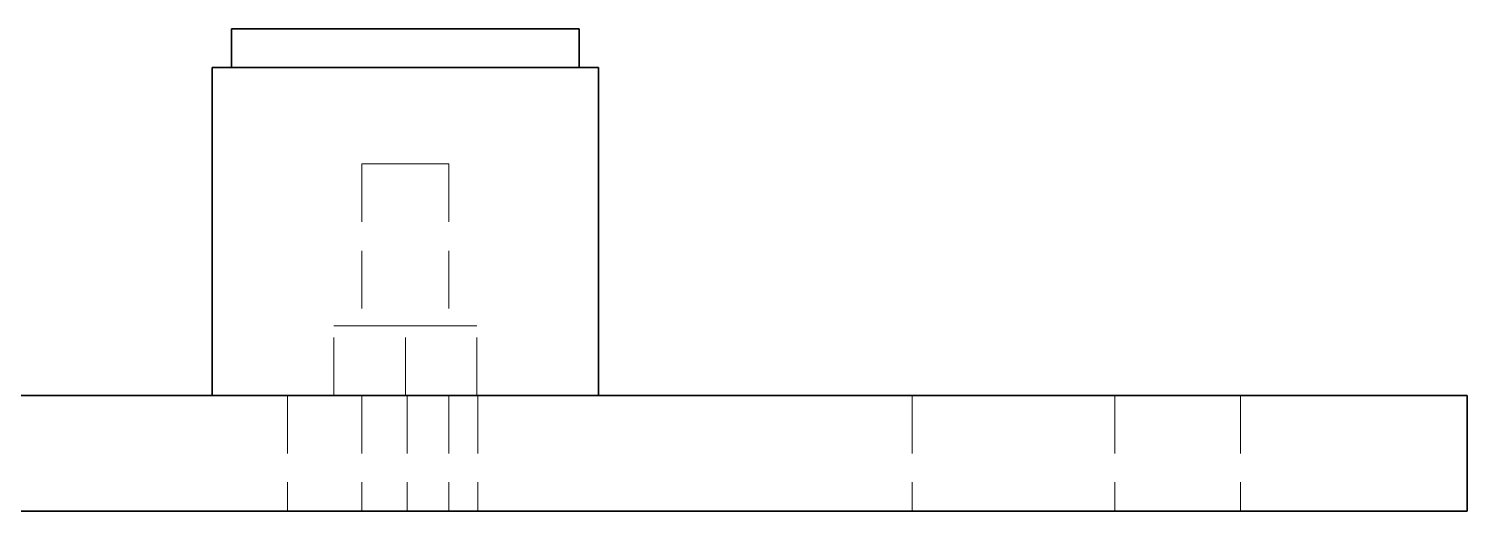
# Model space of a CAD drawing. Header units: millimetres. Extents: x 2054 to 12135, y -1469 to 564.
# Drawn here: x 9984.6 to 10059.1, y -35.3 to -10.3 of the extents above; entities that cross this region are included whole.
import ezdxf

# ---------------------------------------------------------------- set-up
doc = ezdxf.new("R2010")
doc.units = ezdxf.units.MM
doc.linetypes.add('HIDDEN_ISO', pattern=[4.5, 3, -1.5])
doc.layers.add('2D-HIDDEN', color=8, linetype='HIDDEN_ISO', lineweight=18)
doc.layers.add('2D-VISIBLE', color=7, linetype='Continuous', lineweight=35)

msp = doc.modelspace()

# ---------------------------------------------------------------- linework, layer by layer
at = {"layer": '2D-HIDDEN'}
for p, q in [((9995.083, -10.347), (9995.083, -12.347)), ((10013.083, -10.347), (10013.083, -12.347)), ((9994.083, -12.347), (9994.083, -29.347)), ((10014.083, -12.347), (10014.083, -29.347)), ((10001.833, -17.347), (10001.833, -25.747)), ((10001.833, -17.347), (10001.833, -25.747)), ((10006.333, -17.347), (10006.333, -25.747)), ((10006.333, -17.347), (10006.333, -25.747)), ((10000.383, -29.347), (10000.383, -25.747)), ((10004.083, -25.747), (10000.383, -25.747)), ((10000.383, -29.347), (10000.383, -25.747)), ((10000.383, -25.747), (10004.083, -25.747)), ((10000.383, -29.347), (10000.383, -25.747)), ((10004.083, -25.747), (10000.383, -25.747)), ((10000.383, -29.347), (10000.383, -25.747)), ((10000.383, -25.747), (10004.083, -25.747)), ((10004.083, -29.347), (10004.083, -25.747)), ((10004.083, -25.747), (10007.783, -25.747)), ((10004.083, -29.347), (10004.083, -25.747)), ((10007.783, -25.747), (10004.083, -25.747)), ((10004.083, -29.347), (10004.083, -25.747)), ((10004.083, -25.747), (10007.783, -25.747)), ((10004.083, -29.347), (10004.083, -25.747)), ((10007.783, -25.747), (10004.083, -25.747)), ((10007.783, -29.347), (10007.783, -25.747)), ((10007.783, -29.347), (10007.783, -25.747)), ((10007.783, -29.347), (10007.783, -25.747)), ((10007.783, -29.347), (10007.783, -25.747)), ((9759.083, -29.347), (10059.083, -29.347)), ((9997.983, -29.347), (9997.983, -35.347)), ((10004.083, -29.347), (10000.383, -29.347)), ((10000.383, -29.347), (10004.083, -29.347)), ((10004.083, -29.347), (10000.383, -29.347)), ((10000.383, -29.347), (10004.083, -29.347)), ((10001.833, -29.347), (10001.833, -35.347)), ((10001.833, -29.347), (10001.833, -35.347)), ((10004.083, -29.347), (10007.783, -29.347)), ((10007.783, -29.347), (10004.083, -29.347)), ((10004.083, -29.347), (10007.783, -29.347)), ((10007.783, -29.347), (10004.083, -29.347)), ((10004.183, -29.347), (10004.183, -35.347)), ((10006.333, -29.347), (10006.333, -35.347)), ((10006.333, -29.347), (10006.333, -35.347)), ((10007.833, -29.347), (10007.833, -35.347)), ((10030.333, -29.347), (10030.333, -35.347)), ((10040.833, -29.347), (10040.833, -35.347)), ((10040.833, -29.347), (10040.833, -35.347)), ((10040.833, -29.347), (10040.833, -35.347)), ((10047.333, -29.347), (10047.333, -35.347)), ((10047.333, -29.347), (10047.333, -35.347)), ((10047.333, -29.347), (10047.333, -35.347)), ((10059.083, -35.347), (10059.083, -29.347)), ((9759.083, -35.347), (10059.083, -35.347))]:
    msp.add_line(p, q, dxfattribs=at)
for points in [[(10013.083, -10.347), (10012.52, -10.347), (10011.958, -10.347), (10011.395, -10.347), (10010.833, -10.347), (10010.27, -10.347), (10009.708, -10.347), (10009.145, -10.347), (10008.583, -10.347), (10008.02, -10.347), (10007.458, -10.347), (10006.895, -10.347), (10006.333, -10.347), (10005.77, -10.347), (10005.208, -10.347), (10004.645, -10.347), (10004.083, -10.347), (10003.52, -10.347), (10002.958, -10.347), (10002.395, -10.347), (10001.833, -10.347), (10001.27, -10.347), (10000.708, -10.347), (10000.145, -10.347), (9999.583, -10.347), (9999.02, -10.347), (9998.458, -10.347), (9997.895, -10.347), (9997.333, -10.347), (9996.77, -10.347), (9996.208, -10.347), (9995.645, -10.347), (9995.083, -10.347)], [(9995.083, -10.347), (9995.364, -10.347), (9995.645, -10.347), (9995.926, -10.347), (9996.208, -10.347), (9996.489, -10.347), (9996.77, -10.347), (9997.051, -10.347), (9997.333, -10.347), (9997.614, -10.347), (9997.895, -10.347), (9998.176, -10.347), (9998.458, -10.347), (9998.739, -10.347), (9999.02, -10.347), (9999.301, -10.347), (9999.583, -10.347), (9999.864, -10.347), (10000.145, -10.347), (10000.426, -10.347), (10000.708, -10.347), (10000.989, -10.347), (10001.27, -10.347), (10001.551, -10.347), (10001.833, -10.347), (10002.114, -10.347), (10002.395, -10.347), (10002.676, -10.347), (10002.958, -10.347), (10003.239, -10.347), (10003.52, -10.347), (10003.801, -10.347), (10004.083, -10.347)], [(10013.083, -10.347), (10012.52, -10.347), (10011.958, -10.347), (10011.395, -10.347), (10010.833, -10.347), (10010.27, -10.347), (10009.708, -10.347), (10009.145, -10.347), (10008.583, -10.347), (10008.02, -10.347), (10007.458, -10.347), (10006.895, -10.347), (10006.333, -10.347), (10005.77, -10.347), (10005.208, -10.347), (10004.645, -10.347), (10004.083, -10.347), (10003.52, -10.347), (10002.958, -10.347), (10002.395, -10.347), (10001.833, -10.347), (10001.27, -10.347), (10000.708, -10.347), (10000.145, -10.347), (9999.583, -10.347), (9999.02, -10.347), (9998.458, -10.347), (9997.895, -10.347), (9997.333, -10.347), (9996.77, -10.347), (9996.208, -10.347), (9995.645, -10.347), (9995.083, -10.347)], [(10004.083, -10.347), (10004.364, -10.347), (10004.645, -10.347), (10004.926, -10.347), (10005.208, -10.347), (10005.489, -10.347), (10005.77, -10.347), (10006.051, -10.347), (10006.333, -10.347), (10006.614, -10.347), (10006.895, -10.347), (10007.176, -10.347), (10007.458, -10.347), (10007.739, -10.347), (10008.02, -10.347), (10008.301, -10.347), (10008.583, -10.347), (10008.864, -10.347), (10009.145, -10.347), (10009.426, -10.347), (10009.708, -10.347), (10009.989, -10.347), (10010.27, -10.347), (10010.551, -10.347), (10010.833, -10.347), (10011.114, -10.347), (10011.395, -10.347), (10011.676, -10.347), (10011.958, -10.347), (10012.239, -10.347), (10012.52, -10.347), (10012.801, -10.347), (10013.083, -10.347)], [(10014.083, -12.347), (10013.458, -12.347), (10012.833, -12.347), (10012.208, -12.347), (10011.583, -12.347), (10010.958, -12.347), (10010.333, -12.347), (10009.708, -12.347), (10009.083, -12.347), (10008.458, -12.347), (10007.833, -12.347), (10007.208, -12.347), (10006.583, -12.347), (10005.958, -12.347), (10005.333, -12.347), (10004.708, -12.347), (10004.083, -12.347), (10003.458, -12.347), (10002.833, -12.347), (10002.208, -12.347), (10001.583, -12.347), (10000.958, -12.347), (10000.333, -12.347), (9999.708, -12.347), (9999.083, -12.347), (9998.458, -12.347), (9997.833, -12.347), (9997.208, -12.347), (9996.583, -12.347), (9995.958, -12.347), (9995.333, -12.347), (9994.708, -12.347), (9994.083, -12.347)], [(9994.083, -12.347), (9994.395, -12.347), (9994.708, -12.347), (9995.02, -12.347), (9995.333, -12.347), (9995.645, -12.347), (9995.958, -12.347), (9996.27, -12.347), (9996.583, -12.347), (9996.895, -12.347), (9997.208, -12.347), (9997.52, -12.347), (9997.833, -12.347), (9998.145, -12.347), (9998.458, -12.347), (9998.77, -12.347), (9999.083, -12.347), (9999.395, -12.347), (9999.708, -12.347), (10000.02, -12.347), (10000.333, -12.347), (10000.645, -12.347), (10000.958, -12.347), (10001.27, -12.347), (10001.583, -12.347), (10001.895, -12.347), (10002.208, -12.347), (10002.52, -12.347), (10002.833, -12.347), (10003.145, -12.347), (10003.458, -12.347), (10003.77, -12.347), (10004.083, -12.347)], [(10014.083, -12.347), (10013.458, -12.347), (10012.833, -12.347), (10012.208, -12.347), (10011.583, -12.347), (10010.958, -12.347), (10010.333, -12.347), (10009.708, -12.347), (10009.083, -12.347), (10008.458, -12.347), (10007.833, -12.347), (10007.208, -12.347), (10006.583, -12.347), (10005.958, -12.347), (10005.333, -12.347), (10004.708, -12.347), (10004.083, -12.347), (10003.458, -12.347), (10002.833, -12.347), (10002.208, -12.347), (10001.583, -12.347), (10000.958, -12.347), (10000.333, -12.347), (9999.708, -12.347), (9999.083, -12.347), (9998.458, -12.347), (9997.833, -12.347), (9997.208, -12.347), (9996.583, -12.347), (9995.958, -12.347), (9995.333, -12.347), (9994.708, -12.347), (9994.083, -12.347)], [(10013.083, -12.347), (10012.52, -12.347), (10011.958, -12.347), (10011.395, -12.347), (10010.833, -12.347), (10010.27, -12.347), (10009.708, -12.347), (10009.145, -12.347), (10008.583, -12.347), (10008.02, -12.347), (10007.458, -12.347), (10006.895, -12.347), (10006.333, -12.347), (10005.77, -12.347), (10005.208, -12.347), (10004.645, -12.347), (10004.083, -12.347), (10003.52, -12.347), (10002.958, -12.347), (10002.395, -12.347), (10001.833, -12.347), (10001.27, -12.347), (10000.708, -12.347), (10000.145, -12.347), (9999.583, -12.347), (9999.02, -12.347), (9998.458, -12.347), (9997.895, -12.347), (9997.333, -12.347), (9996.77, -12.347), (9996.208, -12.347), (9995.645, -12.347), (9995.083, -12.347)], [(9995.083, -12.347), (9995.364, -12.347), (9995.645, -12.347), (9995.926, -12.347), (9996.208, -12.347), (9996.489, -12.347), (9996.77, -12.347), (9997.051, -12.347), (9997.333, -12.347), (9997.614, -12.347), (9997.895, -12.347), (9998.176, -12.347), (9998.458, -12.347), (9998.739, -12.347), (9999.02, -12.347), (9999.301, -12.347), (9999.583, -12.347), (9999.864, -12.347), (10000.145, -12.347), (10000.426, -12.347), (10000.708, -12.347), (10000.989, -12.347), (10001.27, -12.347), (10001.551, -12.347), (10001.833, -12.347), (10002.114, -12.347), (10002.395, -12.347), (10002.676, -12.347), (10002.958, -12.347), (10003.239, -12.347), (10003.52, -12.347), (10003.801, -12.347), (10004.083, -12.347)], [(10013.083, -12.347), (10012.52, -12.347), (10011.958, -12.347), (10011.395, -12.347), (10010.833, -12.347), (10010.27, -12.347), (10009.708, -12.347), (10009.145, -12.347), (10008.583, -12.347), (10008.02, -12.347), (10007.458, -12.347), (10006.895, -12.347), (10006.333, -12.347), (10005.77, -12.347), (10005.208, -12.347), (10004.645, -12.347), (10004.083, -12.347), (10003.52, -12.347), (10002.958, -12.347), (10002.395, -12.347), (10001.833, -12.347), (10001.27, -12.347), (10000.708, -12.347), (10000.145, -12.347), (9999.583, -12.347), (9999.02, -12.347), (9998.458, -12.347), (9997.895, -12.347), (9997.333, -12.347), (9996.77, -12.347), (9996.208, -12.347), (9995.645, -12.347), (9995.083, -12.347)], [(9995.083, -12.347), (9995.364, -12.347), (9995.645, -12.347), (9995.926, -12.347), (9996.208, -12.347), (9996.489, -12.347), (9996.77, -12.347), (9997.051, -12.347), (9997.333, -12.347), (9997.614, -12.347), (9997.895, -12.347), (9998.176, -12.347), (9998.458, -12.347), (9998.739, -12.347), (9999.02, -12.347), (9999.301, -12.347), (9999.583, -12.347), (9999.864, -12.347), (10000.145, -12.347), (10000.426, -12.347), (10000.708, -12.347), (10000.989, -12.347), (10001.27, -12.347), (10001.551, -12.347), (10001.833, -12.347), (10002.114, -12.347), (10002.395, -12.347), (10002.676, -12.347), (10002.958, -12.347), (10003.239, -12.347), (10003.52, -12.347), (10003.801, -12.347), (10004.083, -12.347)], [(10004.083, -12.347), (10004.395, -12.347), (10004.708, -12.347), (10005.02, -12.347), (10005.333, -12.347), (10005.645, -12.347), (10005.958, -12.347), (10006.27, -12.347), (10006.583, -12.347), (10006.895, -12.347), (10007.208, -12.347), (10007.52, -12.347), (10007.833, -12.347), (10008.145, -12.347), (10008.458, -12.347), (10008.77, -12.347), (10009.083, -12.347), (10009.395, -12.347), (10009.708, -12.347), (10010.02, -12.347), (10010.333, -12.347), (10010.645, -12.347), (10010.958, -12.347), (10011.27, -12.347), (10011.583, -12.347), (10011.895, -12.347), (10012.208, -12.347), (10012.52, -12.347), (10012.833, -12.347), (10013.145, -12.347), (10013.458, -12.347), (10013.77, -12.347), (10014.083, -12.347)], [(10004.083, -12.347), (10004.364, -12.347), (10004.645, -12.347), (10004.926, -12.347), (10005.208, -12.347), (10005.489, -12.347), (10005.77, -12.347), (10006.051, -12.347), (10006.333, -12.347), (10006.614, -12.347), (10006.895, -12.347), (10007.176, -12.347), (10007.458, -12.347), (10007.739, -12.347), (10008.02, -12.347), (10008.301, -12.347), (10008.583, -12.347), (10008.864, -12.347), (10009.145, -12.347), (10009.426, -12.347), (10009.708, -12.347), (10009.989, -12.347), (10010.27, -12.347), (10010.551, -12.347), (10010.833, -12.347), (10011.114, -12.347), (10011.395, -12.347), (10011.676, -12.347), (10011.958, -12.347), (10012.239, -12.347), (10012.52, -12.347), (10012.801, -12.347), (10013.083, -12.347)], [(10004.083, -12.347), (10004.364, -12.347), (10004.645, -12.347), (10004.926, -12.347), (10005.208, -12.347), (10005.489, -12.347), (10005.77, -12.347), (10006.051, -12.347), (10006.333, -12.347), (10006.614, -12.347), (10006.895, -12.347), (10007.176, -12.347), (10007.458, -12.347), (10007.739, -12.347), (10008.02, -12.347), (10008.301, -12.347), (10008.583, -12.347), (10008.864, -12.347), (10009.145, -12.347), (10009.426, -12.347), (10009.708, -12.347), (10009.989, -12.347), (10010.27, -12.347), (10010.551, -12.347), (10010.833, -12.347), (10011.114, -12.347), (10011.395, -12.347), (10011.676, -12.347), (10011.958, -12.347), (10012.239, -12.347), (10012.52, -12.347), (10012.801, -12.347), (10013.083, -12.347)], [(10006.333, -17.347), (10006.192, -17.347), (10006.051, -17.347), (10005.911, -17.347), (10005.77, -17.347), (10005.629, -17.347), (10005.489, -17.347), (10005.348, -17.347), (10005.208, -17.347), (10005.067, -17.347), (10004.926, -17.347), (10004.786, -17.347), (10004.645, -17.347), (10004.504, -17.347), (10004.364, -17.347), (10004.223, -17.347), (10004.083, -17.347), (10003.942, -17.347), (10003.801, -17.347), (10003.661, -17.347), (10003.52, -17.347), (10003.379, -17.347), (10003.239, -17.347), (10003.098, -17.347), (10002.958, -17.347), (10002.817, -17.347), (10002.676, -17.347), (10002.536, -17.347), (10002.395, -17.347), (10002.254, -17.347), (10002.114, -17.347), (10001.973, -17.347), (10001.833, -17.347)], [(10001.833, -17.347), (10001.903, -17.347), (10001.973, -17.347), (10002.044, -17.347), (10002.114, -17.347), (10002.184, -17.347), (10002.254, -17.347), (10002.325, -17.347), (10002.395, -17.347), (10002.465, -17.347), (10002.536, -17.347), (10002.606, -17.347), (10002.676, -17.347), (10002.747, -17.347), (10002.817, -17.347), (10002.887, -17.347), (10002.958, -17.347), (10003.028, -17.347), (10003.098, -17.347), (10003.169, -17.347), (10003.239, -17.347), (10003.309, -17.347), (10003.379, -17.347), (10003.45, -17.347), (10003.52, -17.347), (10003.59, -17.347), (10003.661, -17.347), (10003.731, -17.347), (10003.801, -17.347), (10003.872, -17.347), (10003.942, -17.347), (10004.012, -17.347), (10004.083, -17.347)], [(10006.333, -17.347), (10006.192, -17.347), (10006.051, -17.347), (10005.911, -17.347), (10005.77, -17.347), (10005.629, -17.347), (10005.489, -17.347), (10005.348, -17.347), (10005.208, -17.347), (10005.067, -17.347), (10004.926, -17.347), (10004.786, -17.347), (10004.645, -17.347), (10004.504, -17.347), (10004.364, -17.347), (10004.223, -17.347), (10004.083, -17.347), (10003.942, -17.347), (10003.801, -17.347), (10003.661, -17.347), (10003.52, -17.347), (10003.379, -17.347), (10003.239, -17.347), (10003.098, -17.347), (10002.958, -17.347), (10002.817, -17.347), (10002.676, -17.347), (10002.536, -17.347), (10002.395, -17.347), (10002.254, -17.347), (10002.114, -17.347), (10001.973, -17.347), (10001.833, -17.347)], [(10001.833, -17.347), (10001.903, -17.347), (10001.973, -17.347), (10002.044, -17.347), (10002.114, -17.347), (10002.184, -17.347), (10002.254, -17.347), (10002.325, -17.347), (10002.395, -17.347), (10002.465, -17.347), (10002.536, -17.347), (10002.606, -17.347), (10002.676, -17.347), (10002.747, -17.347), (10002.817, -17.347), (10002.887, -17.347), (10002.958, -17.347), (10003.028, -17.347), (10003.098, -17.347), (10003.169, -17.347), (10003.239, -17.347), (10003.309, -17.347), (10003.379, -17.347), (10003.45, -17.347), (10003.52, -17.347), (10003.59, -17.347), (10003.661, -17.347), (10003.731, -17.347), (10003.801, -17.347), (10003.872, -17.347), (10003.942, -17.347), (10004.012, -17.347), (10004.083, -17.347)], [(10004.083, -17.347), (10004.153, -17.347), (10004.223, -17.347), (10004.294, -17.347), (10004.364, -17.347), (10004.434, -17.347), (10004.504, -17.347), (10004.575, -17.347), (10004.645, -17.347), (10004.715, -17.347), (10004.786, -17.347), (10004.856, -17.347), (10004.926, -17.347), (10004.997, -17.347), (10005.067, -17.347), (10005.137, -17.347), (10005.208, -17.347), (10005.278, -17.347), (10005.348, -17.347), (10005.419, -17.347), (10005.489, -17.347), (10005.559, -17.347), (10005.629, -17.347), (10005.7, -17.347), (10005.77, -17.347), (10005.84, -17.347), (10005.911, -17.347), (10005.981, -17.347), (10006.051, -17.347), (10006.122, -17.347), (10006.192, -17.347), (10006.262, -17.347), (10006.333, -17.347)], [(10004.083, -17.347), (10004.153, -17.347), (10004.223, -17.347), (10004.294, -17.347), (10004.364, -17.347), (10004.434, -17.347), (10004.504, -17.347), (10004.575, -17.347), (10004.645, -17.347), (10004.715, -17.347), (10004.786, -17.347), (10004.856, -17.347), (10004.926, -17.347), (10004.997, -17.347), (10005.067, -17.347), (10005.137, -17.347), (10005.208, -17.347), (10005.278, -17.347), (10005.348, -17.347), (10005.419, -17.347), (10005.489, -17.347), (10005.559, -17.347), (10005.629, -17.347), (10005.7, -17.347), (10005.77, -17.347), (10005.84, -17.347), (10005.911, -17.347), (10005.981, -17.347), (10006.051, -17.347), (10006.122, -17.347), (10006.192, -17.347), (10006.262, -17.347), (10006.333, -17.347)], [(10004.083, -25.747), (10004.012, -25.747), (10003.942, -25.747), (10003.872, -25.747), (10003.801, -25.747), (10003.731, -25.747), (10003.661, -25.747), (10003.59, -25.747), (10003.52, -25.747), (10003.45, -25.747), (10003.379, -25.747), (10003.309, -25.747), (10003.239, -25.747), (10003.169, -25.747), (10003.098, -25.747), (10003.028, -25.747), (10002.958, -25.747), (10002.887, -25.747), (10002.817, -25.747), (10002.747, -25.747), (10002.676, -25.747), (10002.606, -25.747), (10002.536, -25.747), (10002.465, -25.747), (10002.395, -25.747), (10002.325, -25.747), (10002.254, -25.747), (10002.184, -25.747), (10002.114, -25.747), (10002.044, -25.747), (10001.973, -25.747), (10001.903, -25.747), (10001.833, -25.747)], [(10001.833, -25.747), (10001.973, -25.747), (10002.114, -25.747), (10002.254, -25.747), (10002.395, -25.747), (10002.536, -25.747), (10002.676, -25.747), (10002.817, -25.747), (10002.958, -25.747), (10003.098, -25.747), (10003.239, -25.747), (10003.379, -25.747), (10003.52, -25.747), (10003.661, -25.747), (10003.801, -25.747), (10003.942, -25.747), (10004.083, -25.747), (10004.223, -25.747), (10004.364, -25.747), (10004.504, -25.747), (10004.645, -25.747), (10004.786, -25.747), (10004.926, -25.747), (10005.067, -25.747), (10005.208, -25.747), (10005.348, -25.747), (10005.489, -25.747), (10005.629, -25.747), (10005.77, -25.747), (10005.911, -25.747), (10006.051, -25.747), (10006.192, -25.747), (10006.333, -25.747)], [(10004.083, -25.747), (10004.012, -25.747), (10003.942, -25.747), (10003.872, -25.747), (10003.801, -25.747), (10003.731, -25.747), (10003.661, -25.747), (10003.59, -25.747), (10003.52, -25.747), (10003.45, -25.747), (10003.379, -25.747), (10003.309, -25.747), (10003.239, -25.747), (10003.169, -25.747), (10003.098, -25.747), (10003.028, -25.747), (10002.958, -25.747), (10002.887, -25.747), (10002.817, -25.747), (10002.747, -25.747), (10002.676, -25.747), (10002.606, -25.747), (10002.536, -25.747), (10002.465, -25.747), (10002.395, -25.747), (10002.325, -25.747), (10002.254, -25.747), (10002.184, -25.747), (10002.114, -25.747), (10002.044, -25.747), (10001.973, -25.747), (10001.903, -25.747), (10001.833, -25.747)], [(10001.833, -25.747), (10001.973, -25.747), (10002.114, -25.747), (10002.254, -25.747), (10002.395, -25.747), (10002.536, -25.747), (10002.676, -25.747), (10002.817, -25.747), (10002.958, -25.747), (10003.098, -25.747), (10003.239, -25.747), (10003.379, -25.747), (10003.52, -25.747), (10003.661, -25.747), (10003.801, -25.747), (10003.942, -25.747), (10004.083, -25.747), (10004.223, -25.747), (10004.364, -25.747), (10004.504, -25.747), (10004.645, -25.747), (10004.786, -25.747), (10004.926, -25.747), (10005.067, -25.747), (10005.208, -25.747), (10005.348, -25.747), (10005.489, -25.747), (10005.629, -25.747), (10005.77, -25.747), (10005.911, -25.747), (10006.051, -25.747), (10006.192, -25.747), (10006.333, -25.747)], [(10006.333, -25.747), (10006.262, -25.747), (10006.192, -25.747), (10006.122, -25.747), (10006.051, -25.747), (10005.981, -25.747), (10005.911, -25.747), (10005.84, -25.747), (10005.77, -25.747), (10005.7, -25.747), (10005.629, -25.747), (10005.559, -25.747), (10005.489, -25.747), (10005.419, -25.747), (10005.348, -25.747), (10005.278, -25.747), (10005.208, -25.747), (10005.137, -25.747), (10005.067, -25.747), (10004.997, -25.747), (10004.926, -25.747), (10004.856, -25.747), (10004.786, -25.747), (10004.715, -25.747), (10004.645, -25.747), (10004.575, -25.747), (10004.504, -25.747), (10004.434, -25.747), (10004.364, -25.747), (10004.294, -25.747), (10004.223, -25.747), (10004.153, -25.747), (10004.083, -25.747)], [(10006.333, -25.747), (10006.262, -25.747), (10006.192, -25.747), (10006.122, -25.747), (10006.051, -25.747), (10005.981, -25.747), (10005.911, -25.747), (10005.84, -25.747), (10005.77, -25.747), (10005.7, -25.747), (10005.629, -25.747), (10005.559, -25.747), (10005.489, -25.747), (10005.419, -25.747), (10005.348, -25.747), (10005.278, -25.747), (10005.208, -25.747), (10005.137, -25.747), (10005.067, -25.747), (10004.997, -25.747), (10004.926, -25.747), (10004.856, -25.747), (10004.786, -25.747), (10004.715, -25.747), (10004.645, -25.747), (10004.575, -25.747), (10004.504, -25.747), (10004.434, -25.747), (10004.364, -25.747), (10004.294, -25.747), (10004.223, -25.747), (10004.153, -25.747), (10004.083, -25.747)], [(10014.083, -29.347), (10013.458, -29.347), (10012.833, -29.347), (10012.208, -29.347), (10011.583, -29.347), (10010.958, -29.347), (10010.333, -29.347), (10009.708, -29.347), (10009.083, -29.347), (10008.458, -29.347), (10007.833, -29.347), (10007.208, -29.347), (10006.583, -29.347), (10005.958, -29.347), (10005.333, -29.347), (10004.708, -29.347), (10004.083, -29.347), (10003.458, -29.347), (10002.833, -29.347), (10002.208, -29.347), (10001.583, -29.347), (10000.958, -29.347), (10000.333, -29.347), (9999.708, -29.347), (9999.083, -29.347), (9998.458, -29.347), (9997.833, -29.347), (9997.208, -29.347), (9996.583, -29.347), (9995.958, -29.347), (9995.333, -29.347), (9994.708, -29.347), (9994.083, -29.347)], [(9994.083, -29.347), (9994.395, -29.347), (9994.708, -29.347), (9995.02, -29.347), (9995.333, -29.347), (9995.645, -29.347), (9995.958, -29.347), (9996.27, -29.347), (9996.583, -29.347), (9996.895, -29.347), (9997.208, -29.347), (9997.52, -29.347), (9997.833, -29.347), (9998.145, -29.347), (9998.458, -29.347), (9998.77, -29.347), (9999.083, -29.347), (9999.395, -29.347), (9999.708, -29.347), (10000.02, -29.347), (10000.333, -29.347), (10000.645, -29.347), (10000.958, -29.347), (10001.27, -29.347), (10001.583, -29.347), (10001.895, -29.347), (10002.208, -29.347), (10002.52, -29.347), (10002.833, -29.347), (10003.145, -29.347), (10003.458, -29.347), (10003.77, -29.347), (10004.083, -29.347)], [(10014.083, -29.347), (10013.458, -29.347), (10012.833, -29.347), (10012.208, -29.347), (10011.583, -29.347), (10010.958, -29.347), (10010.333, -29.347), (10009.708, -29.347), (10009.083, -29.347), (10008.458, -29.347), (10007.833, -29.347), (10007.208, -29.347), (10006.583, -29.347), (10005.958, -29.347), (10005.333, -29.347), (10004.708, -29.347), (10004.083, -29.347), (10003.458, -29.347), (10002.833, -29.347), (10002.208, -29.347), (10001.583, -29.347), (10000.958, -29.347), (10000.333, -29.347), (9999.708, -29.347), (9999.083, -29.347), (9998.458, -29.347), (9997.833, -29.347), (9997.208, -29.347), (9996.583, -29.347), (9995.958, -29.347), (9995.333, -29.347), (9994.708, -29.347), (9994.083, -29.347)], [(9994.083, -29.347), (9994.395, -29.347), (9994.708, -29.347), (9995.02, -29.347), (9995.333, -29.347), (9995.645, -29.347), (9995.958, -29.347), (9996.27, -29.347), (9996.583, -29.347), (9996.895, -29.347), (9997.208, -29.347), (9997.52, -29.347), (9997.833, -29.347), (9998.145, -29.347), (9998.458, -29.347), (9998.77, -29.347), (9999.083, -29.347), (9999.395, -29.347), (9999.708, -29.347), (10000.02, -29.347), (10000.333, -29.347), (10000.645, -29.347), (10000.958, -29.347), (10001.27, -29.347), (10001.583, -29.347), (10001.895, -29.347), (10002.208, -29.347), (10002.52, -29.347), (10002.833, -29.347), (10003.145, -29.347), (10003.458, -29.347), (10003.77, -29.347), (10004.083, -29.347)], [(10001.083, -29.347), (10000.986, -29.347), (10000.889, -29.347), (10000.792, -29.347), (10000.695, -29.347), (10000.598, -29.347), (10000.501, -29.347), (10000.404, -29.347), (10000.308, -29.347), (10000.211, -29.347), (10000.114, -29.347), (10000.017, -29.347), (9999.92, -29.347), (9999.823, -29.347), (9999.726, -29.347), (9999.629, -29.347), (9999.533, -29.347), (9999.436, -29.347), (9999.339, -29.347), (9999.242, -29.347), (9999.145, -29.347), (9999.048, -29.347), (9998.951, -29.347), (9998.854, -29.347), (9998.758, -29.347), (9998.661, -29.347), (9998.564, -29.347), (9998.467, -29.347), (9998.37, -29.347), (9998.273, -29.347), (9998.176, -29.347), (9998.079, -29.347), (9997.983, -29.347)], [(9997.983, -29.347), (9998.176, -29.347), (9998.37, -29.347), (9998.564, -29.347), (9998.758, -29.347), (9998.951, -29.347), (9999.145, -29.347), (9999.339, -29.347), (9999.533, -29.347), (9999.726, -29.347), (9999.92, -29.347), (10000.114, -29.347), (10000.308, -29.347), (10000.501, -29.347), (10000.695, -29.347), (10000.889, -29.347), (10001.083, -29.347), (10001.276, -29.347), (10001.47, -29.347), (10001.664, -29.347), (10001.858, -29.347), (10002.051, -29.347), (10002.245, -29.347), (10002.439, -29.347), (10002.633, -29.347), (10002.826, -29.347), (10003.02, -29.347), (10003.214, -29.347), (10003.408, -29.347), (10003.601, -29.347), (10003.795, -29.347), (10003.989, -29.347), (10004.183, -29.347)], [(10004.183, -29.347), (10004.086, -29.347), (10003.989, -29.347), (10003.892, -29.347), (10003.795, -29.347), (10003.698, -29.347), (10003.601, -29.347), (10003.504, -29.347), (10003.408, -29.347), (10003.311, -29.347), (10003.214, -29.347), (10003.117, -29.347), (10003.02, -29.347), (10002.923, -29.347), (10002.826, -29.347), (10002.729, -29.347), (10002.633, -29.347), (10002.536, -29.347), (10002.439, -29.347), (10002.342, -29.347), (10002.245, -29.347), (10002.148, -29.347), (10002.051, -29.347), (10001.954, -29.347), (10001.858, -29.347), (10001.761, -29.347), (10001.664, -29.347), (10001.567, -29.347), (10001.47, -29.347), (10001.373, -29.347), (10001.276, -29.347), (10001.179, -29.347), (10001.083, -29.347)], [(10004.083, -29.347), (10004.012, -29.347), (10003.942, -29.347), (10003.872, -29.347), (10003.801, -29.347), (10003.731, -29.347), (10003.661, -29.347), (10003.59, -29.347), (10003.52, -29.347), (10003.45, -29.347), (10003.379, -29.347), (10003.309, -29.347), (10003.239, -29.347), (10003.169, -29.347), (10003.098, -29.347), (10003.028, -29.347), (10002.958, -29.347), (10002.887, -29.347), (10002.817, -29.347), (10002.747, -29.347), (10002.676, -29.347), (10002.606, -29.347), (10002.536, -29.347), (10002.465, -29.347), (10002.395, -29.347), (10002.325, -29.347), (10002.254, -29.347), (10002.184, -29.347), (10002.114, -29.347), (10002.044, -29.347), (10001.973, -29.347), (10001.903, -29.347), (10001.833, -29.347)], [(10001.833, -29.347), (10001.973, -29.347), (10002.114, -29.347), (10002.254, -29.347), (10002.395, -29.347), (10002.536, -29.347), (10002.676, -29.347), (10002.817, -29.347), (10002.958, -29.347), (10003.098, -29.347), (10003.239, -29.347), (10003.379, -29.347), (10003.52, -29.347), (10003.661, -29.347), (10003.801, -29.347), (10003.942, -29.347), (10004.083, -29.347), (10004.223, -29.347), (10004.364, -29.347), (10004.504, -29.347), (10004.645, -29.347), (10004.786, -29.347), (10004.926, -29.347), (10005.067, -29.347), (10005.208, -29.347), (10005.348, -29.347), (10005.489, -29.347), (10005.629, -29.347), (10005.77, -29.347), (10005.911, -29.347), (10006.051, -29.347), (10006.192, -29.347), (10006.333, -29.347)], [(10004.083, -29.347), (10004.012, -29.347), (10003.942, -29.347), (10003.872, -29.347), (10003.801, -29.347), (10003.731, -29.347), (10003.661, -29.347), (10003.59, -29.347), (10003.52, -29.347), (10003.45, -29.347), (10003.379, -29.347), (10003.309, -29.347), (10003.239, -29.347), (10003.169, -29.347), (10003.098, -29.347), (10003.028, -29.347), (10002.958, -29.347), (10002.887, -29.347), (10002.817, -29.347), (10002.747, -29.347), (10002.676, -29.347), (10002.606, -29.347), (10002.536, -29.347), (10002.465, -29.347), (10002.395, -29.347), (10002.325, -29.347), (10002.254, -29.347), (10002.184, -29.347), (10002.114, -29.347), (10002.044, -29.347), (10001.973, -29.347), (10001.903, -29.347), (10001.833, -29.347)], [(10001.833, -29.347), (10001.973, -29.347), (10002.114, -29.347), (10002.254, -29.347), (10002.395, -29.347), (10002.536, -29.347), (10002.676, -29.347), (10002.817, -29.347), (10002.958, -29.347), (10003.098, -29.347), (10003.239, -29.347), (10003.379, -29.347), (10003.52, -29.347), (10003.661, -29.347), (10003.801, -29.347), (10003.942, -29.347), (10004.083, -29.347), (10004.223, -29.347), (10004.364, -29.347), (10004.504, -29.347), (10004.645, -29.347), (10004.786, -29.347), (10004.926, -29.347), (10005.067, -29.347), (10005.208, -29.347), (10005.348, -29.347), (10005.489, -29.347), (10005.629, -29.347), (10005.77, -29.347), (10005.911, -29.347), (10006.051, -29.347), (10006.192, -29.347), (10006.333, -29.347)], [(10006.333, -29.347), (10006.262, -29.347), (10006.192, -29.347), (10006.122, -29.347), (10006.051, -29.347), (10005.981, -29.347), (10005.911, -29.347), (10005.84, -29.347), (10005.77, -29.347), (10005.7, -29.347), (10005.629, -29.347), (10005.559, -29.347), (10005.489, -29.347), (10005.419, -29.347), (10005.348, -29.347), (10005.278, -29.347), (10005.208, -29.347), (10005.137, -29.347), (10005.067, -29.347), (10004.997, -29.347), (10004.926, -29.347), (10004.856, -29.347), (10004.786, -29.347), (10004.715, -29.347), (10004.645, -29.347), (10004.575, -29.347), (10004.504, -29.347), (10004.434, -29.347), (10004.364, -29.347), (10004.294, -29.347), (10004.223, -29.347), (10004.153, -29.347), (10004.083, -29.347)], [(10006.333, -29.347), (10006.262, -29.347), (10006.192, -29.347), (10006.122, -29.347), (10006.051, -29.347), (10005.981, -29.347), (10005.911, -29.347), (10005.84, -29.347), (10005.77, -29.347), (10005.7, -29.347), (10005.629, -29.347), (10005.559, -29.347), (10005.489, -29.347), (10005.419, -29.347), (10005.348, -29.347), (10005.278, -29.347), (10005.208, -29.347), (10005.137, -29.347), (10005.067, -29.347), (10004.997, -29.347), (10004.926, -29.347), (10004.856, -29.347), (10004.786, -29.347), (10004.715, -29.347), (10004.645, -29.347), (10004.575, -29.347), (10004.504, -29.347), (10004.434, -29.347), (10004.364, -29.347), (10004.294, -29.347), (10004.223, -29.347), (10004.153, -29.347), (10004.083, -29.347)], [(10004.083, -29.347), (10004.395, -29.347), (10004.708, -29.347), (10005.02, -29.347), (10005.333, -29.347), (10005.645, -29.347), (10005.958, -29.347), (10006.27, -29.347), (10006.583, -29.347), (10006.895, -29.347), (10007.208, -29.347), (10007.52, -29.347), (10007.833, -29.347), (10008.145, -29.347), (10008.458, -29.347), (10008.77, -29.347), (10009.083, -29.347), (10009.395, -29.347), (10009.708, -29.347), (10010.02, -29.347), (10010.333, -29.347), (10010.645, -29.347), (10010.958, -29.347), (10011.27, -29.347), (10011.583, -29.347), (10011.895, -29.347), (10012.208, -29.347), (10012.52, -29.347), (10012.833, -29.347), (10013.145, -29.347), (10013.458, -29.347), (10013.77, -29.347), (10014.083, -29.347)], [(10004.083, -29.347), (10004.395, -29.347), (10004.708, -29.347), (10005.02, -29.347), (10005.333, -29.347), (10005.645, -29.347), (10005.958, -29.347), (10006.27, -29.347), (10006.583, -29.347), (10006.895, -29.347), (10007.208, -29.347), (10007.52, -29.347), (10007.833, -29.347), (10008.145, -29.347), (10008.458, -29.347), (10008.77, -29.347), (10009.083, -29.347), (10009.395, -29.347), (10009.708, -29.347), (10010.02, -29.347), (10010.333, -29.347), (10010.645, -29.347), (10010.958, -29.347), (10011.27, -29.347), (10011.583, -29.347), (10011.895, -29.347), (10012.208, -29.347), (10012.52, -29.347), (10012.833, -29.347), (10013.145, -29.347), (10013.458, -29.347), (10013.77, -29.347), (10014.083, -29.347)], [(10019.083, -29.347), (10018.731, -29.347), (10018.379, -29.347), (10018.028, -29.347), (10017.676, -29.347), (10017.325, -29.347), (10016.973, -29.347), (10016.622, -29.347), (10016.27, -29.347), (10015.919, -29.347), (10015.567, -29.347), (10015.215, -29.347), (10014.864, -29.347), (10014.512, -29.347), (10014.161, -29.347), (10013.809, -29.347), (10013.458, -29.347), (10013.106, -29.347), (10012.754, -29.347), (10012.403, -29.347), (10012.051, -29.347), (10011.7, -29.347), (10011.348, -29.347), (10010.997, -29.347), (10010.645, -29.347), (10010.294, -29.347), (10009.942, -29.347), (10009.59, -29.347), (10009.239, -29.347), (10008.887, -29.347), (10008.536, -29.347), (10008.184, -29.347), (10007.833, -29.347)], [(10007.833, -29.347), (10008.536, -29.347), (10009.239, -29.347), (10009.942, -29.347), (10010.645, -29.347), (10011.348, -29.347), (10012.051, -29.347), (10012.754, -29.347), (10013.458, -29.347), (10014.161, -29.347), (10014.864, -29.347), (10015.567, -29.347), (10016.27, -29.347), (10016.973, -29.347), (10017.676, -29.347), (10018.379, -29.347), (10019.083, -29.347), (10019.786, -29.347), (10020.489, -29.347), (10021.192, -29.347), (10021.895, -29.347), (10022.598, -29.347), (10023.301, -29.347), (10024.004, -29.347), (10024.708, -29.347), (10025.411, -29.347), (10026.114, -29.347), (10026.817, -29.347), (10027.52, -29.347), (10028.223, -29.347), (10028.926, -29.347), (10029.629, -29.347), (10030.333, -29.347)], [(10030.333, -29.347), (10029.981, -29.347), (10029.629, -29.347), (10029.278, -29.347), (10028.926, -29.347), (10028.575, -29.347), (10028.223, -29.347), (10027.872, -29.347), (10027.52, -29.347), (10027.169, -29.347), (10026.817, -29.347), (10026.465, -29.347), (10026.114, -29.347), (10025.762, -29.347), (10025.411, -29.347), (10025.059, -29.347), (10024.708, -29.347), (10024.356, -29.347), (10024.004, -29.347), (10023.653, -29.347), (10023.301, -29.347), (10022.95, -29.347), (10022.598, -29.347), (10022.247, -29.347), (10021.895, -29.347), (10021.544, -29.347), (10021.192, -29.347), (10020.84, -29.347), (10020.489, -29.347), (10020.137, -29.347), (10019.786, -29.347), (10019.434, -29.347), (10019.083, -29.347)], [(10044.083, -29.347), (10043.981, -29.347), (10043.879, -29.347), (10043.778, -29.347), (10043.676, -29.347), (10043.575, -29.347), (10043.473, -29.347), (10043.372, -29.347), (10043.27, -29.347), (10043.169, -29.347), (10043.067, -29.347), (10042.965, -29.347), (10042.864, -29.347), (10042.762, -29.347), (10042.661, -29.347), (10042.559, -29.347), (10042.458, -29.347), (10042.356, -29.347), (10042.254, -29.347), (10042.153, -29.347), (10042.051, -29.347), (10041.95, -29.347), (10041.848, -29.347), (10041.747, -29.347), (10041.645, -29.347), (10041.544, -29.347), (10041.442, -29.347), (10041.34, -29.347), (10041.239, -29.347), (10041.137, -29.347), (10041.036, -29.347), (10040.934, -29.347), (10040.833, -29.347)], [(10040.833, -29.347), (10041.036, -29.347), (10041.239, -29.347), (10041.442, -29.347), (10041.645, -29.347), (10041.848, -29.347), (10042.051, -29.347), (10042.254, -29.347), (10042.458, -29.347), (10042.661, -29.347), (10042.864, -29.347), (10043.067, -29.347), (10043.27, -29.347), (10043.473, -29.347), (10043.676, -29.347), (10043.879, -29.347), (10044.083, -29.347), (10044.286, -29.347), (10044.489, -29.347), (10044.692, -29.347), (10044.895, -29.347), (10045.098, -29.347), (10045.301, -29.347), (10045.504, -29.347), (10045.708, -29.347), (10045.911, -29.347), (10046.114, -29.347), (10046.317, -29.347), (10046.52, -29.347), (10046.723, -29.347), (10046.926, -29.347), (10047.129, -29.347), (10047.333, -29.347)], [(10044.083, -29.347), (10043.981, -29.347), (10043.879, -29.347), (10043.778, -29.347), (10043.676, -29.347), (10043.575, -29.347), (10043.473, -29.347), (10043.372, -29.347), (10043.27, -29.347), (10043.169, -29.347), (10043.067, -29.347), (10042.965, -29.347), (10042.864, -29.347), (10042.762, -29.347), (10042.661, -29.347), (10042.559, -29.347), (10042.458, -29.347), (10042.356, -29.347), (10042.254, -29.347), (10042.153, -29.347), (10042.051, -29.347), (10041.95, -29.347), (10041.848, -29.347), (10041.747, -29.347), (10041.645, -29.347), (10041.544, -29.347), (10041.442, -29.347), (10041.34, -29.347), (10041.239, -29.347), (10041.137, -29.347), (10041.036, -29.347), (10040.934, -29.347), (10040.833, -29.347)], [(10040.833, -29.347), (10041.036, -29.347), (10041.239, -29.347), (10041.442, -29.347), (10041.645, -29.347), (10041.848, -29.347), (10042.051, -29.347), (10042.254, -29.347), (10042.458, -29.347), (10042.661, -29.347), (10042.864, -29.347), (10043.067, -29.347), (10043.27, -29.347), (10043.473, -29.347), (10043.676, -29.347), (10043.879, -29.347), (10044.083, -29.347), (10044.286, -29.347), (10044.489, -29.347), (10044.692, -29.347), (10044.895, -29.347), (10045.098, -29.347), (10045.301, -29.347), (10045.504, -29.347), (10045.708, -29.347), (10045.911, -29.347), (10046.114, -29.347), (10046.317, -29.347), (10046.52, -29.347), (10046.723, -29.347), (10046.926, -29.347), (10047.129, -29.347), (10047.333, -29.347)], [(10044.083, -29.347), (10043.981, -29.347), (10043.879, -29.347), (10043.778, -29.347), (10043.676, -29.347), (10043.575, -29.347), (10043.473, -29.347), (10043.372, -29.347), (10043.27, -29.347), (10043.169, -29.347), (10043.067, -29.347), (10042.965, -29.347), (10042.864, -29.347), (10042.762, -29.347), (10042.661, -29.347), (10042.559, -29.347), (10042.458, -29.347), (10042.356, -29.347), (10042.254, -29.347), (10042.153, -29.347), (10042.051, -29.347), (10041.95, -29.347), (10041.848, -29.347), (10041.747, -29.347), (10041.645, -29.347), (10041.544, -29.347), (10041.442, -29.347), (10041.34, -29.347), (10041.239, -29.347), (10041.137, -29.347), (10041.036, -29.347), (10040.934, -29.347), (10040.833, -29.347)], [(10040.833, -29.347), (10041.036, -29.347), (10041.239, -29.347), (10041.442, -29.347), (10041.645, -29.347), (10041.848, -29.347), (10042.051, -29.347), (10042.254, -29.347), (10042.458, -29.347), (10042.661, -29.347), (10042.864, -29.347), (10043.067, -29.347), (10043.27, -29.347), (10043.473, -29.347), (10043.676, -29.347), (10043.879, -29.347), (10044.083, -29.347), (10044.286, -29.347), (10044.489, -29.347), (10044.692, -29.347), (10044.895, -29.347), (10045.098, -29.347), (10045.301, -29.347), (10045.504, -29.347), (10045.708, -29.347), (10045.911, -29.347), (10046.114, -29.347), (10046.317, -29.347), (10046.52, -29.347), (10046.723, -29.347), (10046.926, -29.347), (10047.129, -29.347), (10047.333, -29.347)], [(10047.333, -29.347), (10047.231, -29.347), (10047.129, -29.347), (10047.028, -29.347), (10046.926, -29.347), (10046.825, -29.347), (10046.723, -29.347), (10046.622, -29.347), (10046.52, -29.347), (10046.419, -29.347), (10046.317, -29.347), (10046.215, -29.347), (10046.114, -29.347), (10046.012, -29.347), (10045.911, -29.347), (10045.809, -29.347), (10045.708, -29.347), (10045.606, -29.347), (10045.504, -29.347), (10045.403, -29.347), (10045.301, -29.347), (10045.2, -29.347), (10045.098, -29.347), (10044.997, -29.347), (10044.895, -29.347), (10044.794, -29.347), (10044.692, -29.347), (10044.59, -29.347), (10044.489, -29.347), (10044.387, -29.347), (10044.286, -29.347), (10044.184, -29.347), (10044.083, -29.347)], [(10047.333, -29.347), (10047.231, -29.347), (10047.129, -29.347), (10047.028, -29.347), (10046.926, -29.347), (10046.825, -29.347), (10046.723, -29.347), (10046.622, -29.347), (10046.52, -29.347), (10046.419, -29.347), (10046.317, -29.347), (10046.215, -29.347), (10046.114, -29.347), (10046.012, -29.347), (10045.911, -29.347), (10045.809, -29.347), (10045.708, -29.347), (10045.606, -29.347), (10045.504, -29.347), (10045.403, -29.347), (10045.301, -29.347), (10045.2, -29.347), (10045.098, -29.347), (10044.997, -29.347), (10044.895, -29.347), (10044.794, -29.347), (10044.692, -29.347), (10044.59, -29.347), (10044.489, -29.347), (10044.387, -29.347), (10044.286, -29.347), (10044.184, -29.347), (10044.083, -29.347)], [(10047.333, -29.347), (10047.231, -29.347), (10047.129, -29.347), (10047.028, -29.347), (10046.926, -29.347), (10046.825, -29.347), (10046.723, -29.347), (10046.622, -29.347), (10046.52, -29.347), (10046.419, -29.347), (10046.317, -29.347), (10046.215, -29.347), (10046.114, -29.347), (10046.012, -29.347), (10045.911, -29.347), (10045.809, -29.347), (10045.708, -29.347), (10045.606, -29.347), (10045.504, -29.347), (10045.403, -29.347), (10045.301, -29.347), (10045.2, -29.347), (10045.098, -29.347), (10044.997, -29.347), (10044.895, -29.347), (10044.794, -29.347), (10044.692, -29.347), (10044.59, -29.347), (10044.489, -29.347), (10044.387, -29.347), (10044.286, -29.347), (10044.184, -29.347), (10044.083, -29.347)], [(10001.083, -35.347), (10000.986, -35.347), (10000.889, -35.347), (10000.792, -35.347), (10000.695, -35.347), (10000.598, -35.347), (10000.501, -35.347), (10000.404, -35.347), (10000.308, -35.347), (10000.211, -35.347), (10000.114, -35.347), (10000.017, -35.347), (9999.92, -35.347), (9999.823, -35.347), (9999.726, -35.347), (9999.629, -35.347), (9999.533, -35.347), (9999.436, -35.347), (9999.339, -35.347), (9999.242, -35.347), (9999.145, -35.347), (9999.048, -35.347), (9998.951, -35.347), (9998.854, -35.347), (9998.758, -35.347), (9998.661, -35.347), (9998.564, -35.347), (9998.467, -35.347), (9998.37, -35.347), (9998.273, -35.347), (9998.176, -35.347), (9998.079, -35.347), (9997.983, -35.347)], [(9997.983, -35.347), (9998.176, -35.347), (9998.37, -35.347), (9998.564, -35.347), (9998.758, -35.347), (9998.951, -35.347), (9999.145, -35.347), (9999.339, -35.347), (9999.533, -35.347), (9999.726, -35.347), (9999.92, -35.347), (10000.114, -35.347), (10000.308, -35.347), (10000.501, -35.347), (10000.695, -35.347), (10000.889, -35.347), (10001.083, -35.347), (10001.276, -35.347), (10001.47, -35.347), (10001.664, -35.347), (10001.858, -35.347), (10002.051, -35.347), (10002.245, -35.347), (10002.439, -35.347), (10002.633, -35.347), (10002.826, -35.347), (10003.02, -35.347), (10003.214, -35.347), (10003.408, -35.347), (10003.601, -35.347), (10003.795, -35.347), (10003.989, -35.347), (10004.183, -35.347)], [(10004.183, -35.347), (10004.086, -35.347), (10003.989, -35.347), (10003.892, -35.347), (10003.795, -35.347), (10003.698, -35.347), (10003.601, -35.347), (10003.504, -35.347), (10003.408, -35.347), (10003.311, -35.347), (10003.214, -35.347), (10003.117, -35.347), (10003.02, -35.347), (10002.923, -35.347), (10002.826, -35.347), (10002.729, -35.347), (10002.633, -35.347), (10002.536, -35.347), (10002.439, -35.347), (10002.342, -35.347), (10002.245, -35.347), (10002.148, -35.347), (10002.051, -35.347), (10001.954, -35.347), (10001.858, -35.347), (10001.761, -35.347), (10001.664, -35.347), (10001.567, -35.347), (10001.47, -35.347), (10001.373, -35.347), (10001.276, -35.347), (10001.179, -35.347), (10001.083, -35.347)], [(10004.083, -35.347), (10004.012, -35.347), (10003.942, -35.347), (10003.872, -35.347), (10003.801, -35.347), (10003.731, -35.347), (10003.661, -35.347), (10003.59, -35.347), (10003.52, -35.347), (10003.45, -35.347), (10003.379, -35.347), (10003.309, -35.347), (10003.239, -35.347), (10003.169, -35.347), (10003.098, -35.347), (10003.028, -35.347), (10002.958, -35.347), (10002.887, -35.347), (10002.817, -35.347), (10002.747, -35.347), (10002.676, -35.347), (10002.606, -35.347), (10002.536, -35.347), (10002.465, -35.347), (10002.395, -35.347), (10002.325, -35.347), (10002.254, -35.347), (10002.184, -35.347), (10002.114, -35.347), (10002.044, -35.347), (10001.973, -35.347), (10001.903, -35.347), (10001.833, -35.347)], [(10001.833, -35.347), (10001.973, -35.347), (10002.114, -35.347), (10002.254, -35.347), (10002.395, -35.347), (10002.536, -35.347), (10002.676, -35.347), (10002.817, -35.347), (10002.958, -35.347), (10003.098, -35.347), (10003.239, -35.347), (10003.379, -35.347), (10003.52, -35.347), (10003.661, -35.347), (10003.801, -35.347), (10003.942, -35.347), (10004.083, -35.347), (10004.223, -35.347), (10004.364, -35.347), (10004.504, -35.347), (10004.645, -35.347), (10004.786, -35.347), (10004.926, -35.347), (10005.067, -35.347), (10005.208, -35.347), (10005.348, -35.347), (10005.489, -35.347), (10005.629, -35.347), (10005.77, -35.347), (10005.911, -35.347), (10006.051, -35.347), (10006.192, -35.347), (10006.333, -35.347)], [(10004.083, -35.347), (10004.012, -35.347), (10003.942, -35.347), (10003.872, -35.347), (10003.801, -35.347), (10003.731, -35.347), (10003.661, -35.347), (10003.59, -35.347), (10003.52, -35.347), (10003.45, -35.347), (10003.379, -35.347), (10003.309, -35.347), (10003.239, -35.347), (10003.169, -35.347), (10003.098, -35.347), (10003.028, -35.347), (10002.958, -35.347), (10002.887, -35.347), (10002.817, -35.347), (10002.747, -35.347), (10002.676, -35.347), (10002.606, -35.347), (10002.536, -35.347), (10002.465, -35.347), (10002.395, -35.347), (10002.325, -35.347), (10002.254, -35.347), (10002.184, -35.347), (10002.114, -35.347), (10002.044, -35.347), (10001.973, -35.347), (10001.903, -35.347), (10001.833, -35.347)], [(10001.833, -35.347), (10001.973, -35.347), (10002.114, -35.347), (10002.254, -35.347), (10002.395, -35.347), (10002.536, -35.347), (10002.676, -35.347), (10002.817, -35.347), (10002.958, -35.347), (10003.098, -35.347), (10003.239, -35.347), (10003.379, -35.347), (10003.52, -35.347), (10003.661, -35.347), (10003.801, -35.347), (10003.942, -35.347), (10004.083, -35.347), (10004.223, -35.347), (10004.364, -35.347), (10004.504, -35.347), (10004.645, -35.347), (10004.786, -35.347), (10004.926, -35.347), (10005.067, -35.347), (10005.208, -35.347), (10005.348, -35.347), (10005.489, -35.347), (10005.629, -35.347), (10005.77, -35.347), (10005.911, -35.347), (10006.051, -35.347), (10006.192, -35.347), (10006.333, -35.347)], [(10006.333, -35.347), (10006.262, -35.347), (10006.192, -35.347), (10006.122, -35.347), (10006.051, -35.347), (10005.981, -35.347), (10005.911, -35.347), (10005.84, -35.347), (10005.77, -35.347), (10005.7, -35.347), (10005.629, -35.347), (10005.559, -35.347), (10005.489, -35.347), (10005.419, -35.347), (10005.348, -35.347), (10005.278, -35.347), (10005.208, -35.347), (10005.137, -35.347), (10005.067, -35.347), (10004.997, -35.347), (10004.926, -35.347), (10004.856, -35.347), (10004.786, -35.347), (10004.715, -35.347), (10004.645, -35.347), (10004.575, -35.347), (10004.504, -35.347), (10004.434, -35.347), (10004.364, -35.347), (10004.294, -35.347), (10004.223, -35.347), (10004.153, -35.347), (10004.083, -35.347)], [(10006.333, -35.347), (10006.262, -35.347), (10006.192, -35.347), (10006.122, -35.347), (10006.051, -35.347), (10005.981, -35.347), (10005.911, -35.347), (10005.84, -35.347), (10005.77, -35.347), (10005.7, -35.347), (10005.629, -35.347), (10005.559, -35.347), (10005.489, -35.347), (10005.419, -35.347), (10005.348, -35.347), (10005.278, -35.347), (10005.208, -35.347), (10005.137, -35.347), (10005.067, -35.347), (10004.997, -35.347), (10004.926, -35.347), (10004.856, -35.347), (10004.786, -35.347), (10004.715, -35.347), (10004.645, -35.347), (10004.575, -35.347), (10004.504, -35.347), (10004.434, -35.347), (10004.364, -35.347), (10004.294, -35.347), (10004.223, -35.347), (10004.153, -35.347), (10004.083, -35.347)], [(10019.083, -35.347), (10018.731, -35.347), (10018.379, -35.347), (10018.028, -35.347), (10017.676, -35.347), (10017.325, -35.347), (10016.973, -35.347), (10016.622, -35.347), (10016.27, -35.347), (10015.919, -35.347), (10015.567, -35.347), (10015.215, -35.347), (10014.864, -35.347), (10014.512, -35.347), (10014.161, -35.347), (10013.809, -35.347), (10013.458, -35.347), (10013.106, -35.347), (10012.754, -35.347), (10012.403, -35.347), (10012.051, -35.347), (10011.7, -35.347), (10011.348, -35.347), (10010.997, -35.347), (10010.645, -35.347), (10010.294, -35.347), (10009.942, -35.347), (10009.59, -35.347), (10009.239, -35.347), (10008.887, -35.347), (10008.536, -35.347), (10008.184, -35.347), (10007.833, -35.347)], [(10007.833, -35.347), (10008.536, -35.347), (10009.239, -35.347), (10009.942, -35.347), (10010.645, -35.347), (10011.348, -35.347), (10012.051, -35.347), (10012.754, -35.347), (10013.458, -35.347), (10014.161, -35.347), (10014.864, -35.347), (10015.567, -35.347), (10016.27, -35.347), (10016.973, -35.347), (10017.676, -35.347), (10018.379, -35.347), (10019.083, -35.347), (10019.786, -35.347), (10020.489, -35.347), (10021.192, -35.347), (10021.895, -35.347), (10022.598, -35.347), (10023.301, -35.347), (10024.004, -35.347), (10024.708, -35.347), (10025.411, -35.347), (10026.114, -35.347), (10026.817, -35.347), (10027.52, -35.347), (10028.223, -35.347), (10028.926, -35.347), (10029.629, -35.347), (10030.333, -35.347)], [(10030.333, -35.347), (10029.981, -35.347), (10029.629, -35.347), (10029.278, -35.347), (10028.926, -35.347), (10028.575, -35.347), (10028.223, -35.347), (10027.872, -35.347), (10027.52, -35.347), (10027.169, -35.347), (10026.817, -35.347), (10026.465, -35.347), (10026.114, -35.347), (10025.762, -35.347), (10025.411, -35.347), (10025.059, -35.347), (10024.708, -35.347), (10024.356, -35.347), (10024.004, -35.347), (10023.653, -35.347), (10023.301, -35.347), (10022.95, -35.347), (10022.598, -35.347), (10022.247, -35.347), (10021.895, -35.347), (10021.544, -35.347), (10021.192, -35.347), (10020.84, -35.347), (10020.489, -35.347), (10020.137, -35.347), (10019.786, -35.347), (10019.434, -35.347), (10019.083, -35.347)], [(10044.083, -35.347), (10043.981, -35.347), (10043.879, -35.347), (10043.778, -35.347), (10043.676, -35.347), (10043.575, -35.347), (10043.473, -35.347), (10043.372, -35.347), (10043.27, -35.347), (10043.169, -35.347), (10043.067, -35.347), (10042.965, -35.347), (10042.864, -35.347), (10042.762, -35.347), (10042.661, -35.347), (10042.559, -35.347), (10042.458, -35.347), (10042.356, -35.347), (10042.254, -35.347), (10042.153, -35.347), (10042.051, -35.347), (10041.95, -35.347), (10041.848, -35.347), (10041.747, -35.347), (10041.645, -35.347), (10041.544, -35.347), (10041.442, -35.347), (10041.34, -35.347), (10041.239, -35.347), (10041.137, -35.347), (10041.036, -35.347), (10040.934, -35.347), (10040.833, -35.347)], [(10040.833, -35.347), (10041.036, -35.347), (10041.239, -35.347), (10041.442, -35.347), (10041.645, -35.347), (10041.848, -35.347), (10042.051, -35.347), (10042.254, -35.347), (10042.458, -35.347), (10042.661, -35.347), (10042.864, -35.347), (10043.067, -35.347), (10043.27, -35.347), (10043.473, -35.347), (10043.676, -35.347), (10043.879, -35.347), (10044.083, -35.347), (10044.286, -35.347), (10044.489, -35.347), (10044.692, -35.347), (10044.895, -35.347), (10045.098, -35.347), (10045.301, -35.347), (10045.504, -35.347), (10045.708, -35.347), (10045.911, -35.347), (10046.114, -35.347), (10046.317, -35.347), (10046.52, -35.347), (10046.723, -35.347), (10046.926, -35.347), (10047.129, -35.347), (10047.333, -35.347)], [(10044.083, -35.347), (10043.981, -35.347), (10043.879, -35.347), (10043.778, -35.347), (10043.676, -35.347), (10043.575, -35.347), (10043.473, -35.347), (10043.372, -35.347), (10043.27, -35.347), (10043.169, -35.347), (10043.067, -35.347), (10042.965, -35.347), (10042.864, -35.347), (10042.762, -35.347), (10042.661, -35.347), (10042.559, -35.347), (10042.458, -35.347), (10042.356, -35.347), (10042.254, -35.347), (10042.153, -35.347), (10042.051, -35.347), (10041.95, -35.347), (10041.848, -35.347), (10041.747, -35.347), (10041.645, -35.347), (10041.544, -35.347), (10041.442, -35.347), (10041.34, -35.347), (10041.239, -35.347), (10041.137, -35.347), (10041.036, -35.347), (10040.934, -35.347), (10040.833, -35.347)], [(10040.833, -35.347), (10041.036, -35.347), (10041.239, -35.347), (10041.442, -35.347), (10041.645, -35.347), (10041.848, -35.347), (10042.051, -35.347), (10042.254, -35.347), (10042.458, -35.347), (10042.661, -35.347), (10042.864, -35.347), (10043.067, -35.347), (10043.27, -35.347), (10043.473, -35.347), (10043.676, -35.347), (10043.879, -35.347), (10044.083, -35.347), (10044.286, -35.347), (10044.489, -35.347), (10044.692, -35.347), (10044.895, -35.347), (10045.098, -35.347), (10045.301, -35.347), (10045.504, -35.347), (10045.708, -35.347), (10045.911, -35.347), (10046.114, -35.347), (10046.317, -35.347), (10046.52, -35.347), (10046.723, -35.347), (10046.926, -35.347), (10047.129, -35.347), (10047.333, -35.347)], [(10044.083, -35.347), (10043.981, -35.347), (10043.879, -35.347), (10043.778, -35.347), (10043.676, -35.347), (10043.575, -35.347), (10043.473, -35.347), (10043.372, -35.347), (10043.27, -35.347), (10043.169, -35.347), (10043.067, -35.347), (10042.965, -35.347), (10042.864, -35.347), (10042.762, -35.347), (10042.661, -35.347), (10042.559, -35.347), (10042.458, -35.347), (10042.356, -35.347), (10042.254, -35.347), (10042.153, -35.347), (10042.051, -35.347), (10041.95, -35.347), (10041.848, -35.347), (10041.747, -35.347), (10041.645, -35.347), (10041.544, -35.347), (10041.442, -35.347), (10041.34, -35.347), (10041.239, -35.347), (10041.137, -35.347), (10041.036, -35.347), (10040.934, -35.347), (10040.833, -35.347)], [(10040.833, -35.347), (10041.036, -35.347), (10041.239, -35.347), (10041.442, -35.347), (10041.645, -35.347), (10041.848, -35.347), (10042.051, -35.347), (10042.254, -35.347), (10042.458, -35.347), (10042.661, -35.347), (10042.864, -35.347), (10043.067, -35.347), (10043.27, -35.347), (10043.473, -35.347), (10043.676, -35.347), (10043.879, -35.347), (10044.083, -35.347), (10044.286, -35.347), (10044.489, -35.347), (10044.692, -35.347), (10044.895, -35.347), (10045.098, -35.347), (10045.301, -35.347), (10045.504, -35.347), (10045.708, -35.347), (10045.911, -35.347), (10046.114, -35.347), (10046.317, -35.347), (10046.52, -35.347), (10046.723, -35.347), (10046.926, -35.347), (10047.129, -35.347), (10047.333, -35.347)], [(10047.333, -35.347), (10047.231, -35.347), (10047.129, -35.347), (10047.028, -35.347), (10046.926, -35.347), (10046.825, -35.347), (10046.723, -35.347), (10046.622, -35.347), (10046.52, -35.347), (10046.419, -35.347), (10046.317, -35.347), (10046.215, -35.347), (10046.114, -35.347), (10046.012, -35.347), (10045.911, -35.347), (10045.809, -35.347), (10045.708, -35.347), (10045.606, -35.347), (10045.504, -35.347), (10045.403, -35.347), (10045.301, -35.347), (10045.2, -35.347), (10045.098, -35.347), (10044.997, -35.347), (10044.895, -35.347), (10044.794, -35.347), (10044.692, -35.347), (10044.59, -35.347), (10044.489, -35.347), (10044.387, -35.347), (10044.286, -35.347), (10044.184, -35.347), (10044.083, -35.347)], [(10047.333, -35.347), (10047.231, -35.347), (10047.129, -35.347), (10047.028, -35.347), (10046.926, -35.347), (10046.825, -35.347), (10046.723, -35.347), (10046.622, -35.347), (10046.52, -35.347), (10046.419, -35.347), (10046.317, -35.347), (10046.215, -35.347), (10046.114, -35.347), (10046.012, -35.347), (10045.911, -35.347), (10045.809, -35.347), (10045.708, -35.347), (10045.606, -35.347), (10045.504, -35.347), (10045.403, -35.347), (10045.301, -35.347), (10045.2, -35.347), (10045.098, -35.347), (10044.997, -35.347), (10044.895, -35.347), (10044.794, -35.347), (10044.692, -35.347), (10044.59, -35.347), (10044.489, -35.347), (10044.387, -35.347), (10044.286, -35.347), (10044.184, -35.347), (10044.083, -35.347)], [(10047.333, -35.347), (10047.231, -35.347), (10047.129, -35.347), (10047.028, -35.347), (10046.926, -35.347), (10046.825, -35.347), (10046.723, -35.347), (10046.622, -35.347), (10046.52, -35.347), (10046.419, -35.347), (10046.317, -35.347), (10046.215, -35.347), (10046.114, -35.347), (10046.012, -35.347), (10045.911, -35.347), (10045.809, -35.347), (10045.708, -35.347), (10045.606, -35.347), (10045.504, -35.347), (10045.403, -35.347), (10045.301, -35.347), (10045.2, -35.347), (10045.098, -35.347), (10044.997, -35.347), (10044.895, -35.347), (10044.794, -35.347), (10044.692, -35.347), (10044.59, -35.347), (10044.489, -35.347), (10044.387, -35.347), (10044.286, -35.347), (10044.184, -35.347), (10044.083, -35.347)]]:
    msp.add_lwpolyline(points, dxfattribs=at)
at = {"layer": '2D-VISIBLE'}
for p, q in [((9995.083, -10.347), (9995.083, -12.347)), ((10013.083, -10.347), (10013.083, -12.347)), ((9994.083, -12.347), (9994.083, -29.347)), ((10014.083, -12.347), (10014.083, -29.347)), ((9759.083, -29.347), (10059.083, -29.347)), ((10059.083, -35.347), (10059.083, -29.347)), ((9759.083, -35.347), (10059.083, -35.347))]:
    msp.add_line(p, q, dxfattribs=at)
for points in [[(9995.083, -10.347), (9995.364, -10.347), (9995.645, -10.347), (9995.926, -10.347), (9996.208, -10.347), (9996.489, -10.347), (9996.77, -10.347), (9997.051, -10.347), (9997.333, -10.347), (9997.614, -10.347), (9997.895, -10.347), (9998.176, -10.347), (9998.458, -10.347), (9998.739, -10.347), (9999.02, -10.347), (9999.301, -10.347), (9999.583, -10.347), (9999.864, -10.347), (10000.145, -10.347), (10000.426, -10.347), (10000.708, -10.347), (10000.989, -10.347), (10001.27, -10.347), (10001.551, -10.347), (10001.833, -10.347), (10002.114, -10.347), (10002.395, -10.347), (10002.676, -10.347), (10002.958, -10.347), (10003.239, -10.347), (10003.52, -10.347), (10003.801, -10.347), (10004.083, -10.347)], [(10004.083, -10.347), (10004.364, -10.347), (10004.645, -10.347), (10004.926, -10.347), (10005.208, -10.347), (10005.489, -10.347), (10005.77, -10.347), (10006.051, -10.347), (10006.333, -10.347), (10006.614, -10.347), (10006.895, -10.347), (10007.176, -10.347), (10007.458, -10.347), (10007.739, -10.347), (10008.02, -10.347), (10008.301, -10.347), (10008.583, -10.347), (10008.864, -10.347), (10009.145, -10.347), (10009.426, -10.347), (10009.708, -10.347), (10009.989, -10.347), (10010.27, -10.347), (10010.551, -10.347), (10010.833, -10.347), (10011.114, -10.347), (10011.395, -10.347), (10011.676, -10.347), (10011.958, -10.347), (10012.239, -10.347), (10012.52, -10.347), (10012.801, -10.347), (10013.083, -10.347)], [(9994.083, -12.347), (9994.395, -12.347), (9994.708, -12.347), (9995.02, -12.347), (9995.333, -12.347), (9995.645, -12.347), (9995.958, -12.347), (9996.27, -12.347), (9996.583, -12.347), (9996.895, -12.347), (9997.208, -12.347), (9997.52, -12.347), (9997.833, -12.347), (9998.145, -12.347), (9998.458, -12.347), (9998.77, -12.347), (9999.083, -12.347), (9999.395, -12.347), (9999.708, -12.347), (10000.02, -12.347), (10000.333, -12.347), (10000.645, -12.347), (10000.958, -12.347), (10001.27, -12.347), (10001.583, -12.347), (10001.895, -12.347), (10002.208, -12.347), (10002.52, -12.347), (10002.833, -12.347), (10003.145, -12.347), (10003.458, -12.347), (10003.77, -12.347), (10004.083, -12.347)], [(10004.083, -12.347), (10004.395, -12.347), (10004.708, -12.347), (10005.02, -12.347), (10005.333, -12.347), (10005.645, -12.347), (10005.958, -12.347), (10006.27, -12.347), (10006.583, -12.347), (10006.895, -12.347), (10007.208, -12.347), (10007.52, -12.347), (10007.833, -12.347), (10008.145, -12.347), (10008.458, -12.347), (10008.77, -12.347), (10009.083, -12.347), (10009.395, -12.347), (10009.708, -12.347), (10010.02, -12.347), (10010.333, -12.347), (10010.645, -12.347), (10010.958, -12.347), (10011.27, -12.347), (10011.583, -12.347), (10011.895, -12.347), (10012.208, -12.347), (10012.52, -12.347), (10012.833, -12.347), (10013.145, -12.347), (10013.458, -12.347), (10013.77, -12.347), (10014.083, -12.347)]]:
    msp.add_lwpolyline(points, dxfattribs=at)

doc.saveas('drawing.dxf')
